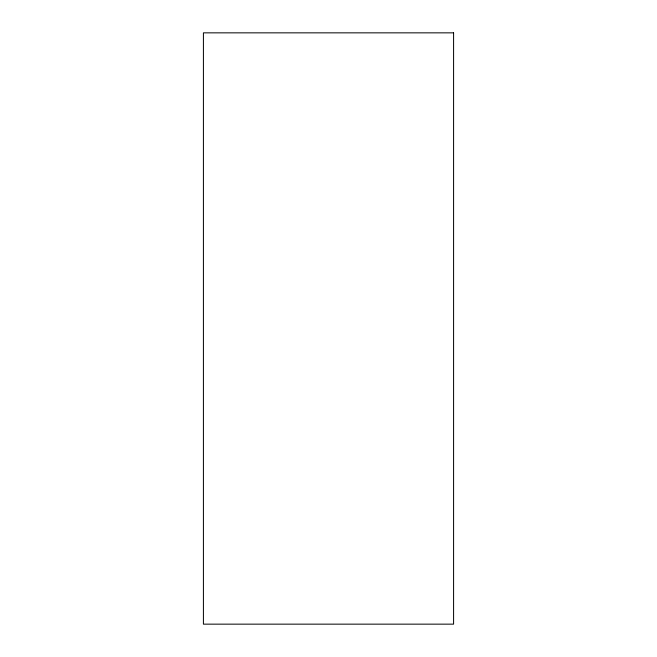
<?xml version="1.0" encoding="UTF-8"?>
<svg xmlns="http://www.w3.org/2000/svg" width="657" height="657" viewBox="0 0 657 657"><rect width="100%" height="100%" fill="white"/><g stroke="black" fill="none" stroke-linecap="round" stroke-linejoin="round"><path stroke-width="0.99" d="M453.585 32.85L203.415 32.85L203.415 624.15L453.585 624.15L453.585 32.85"/></g></svg>
